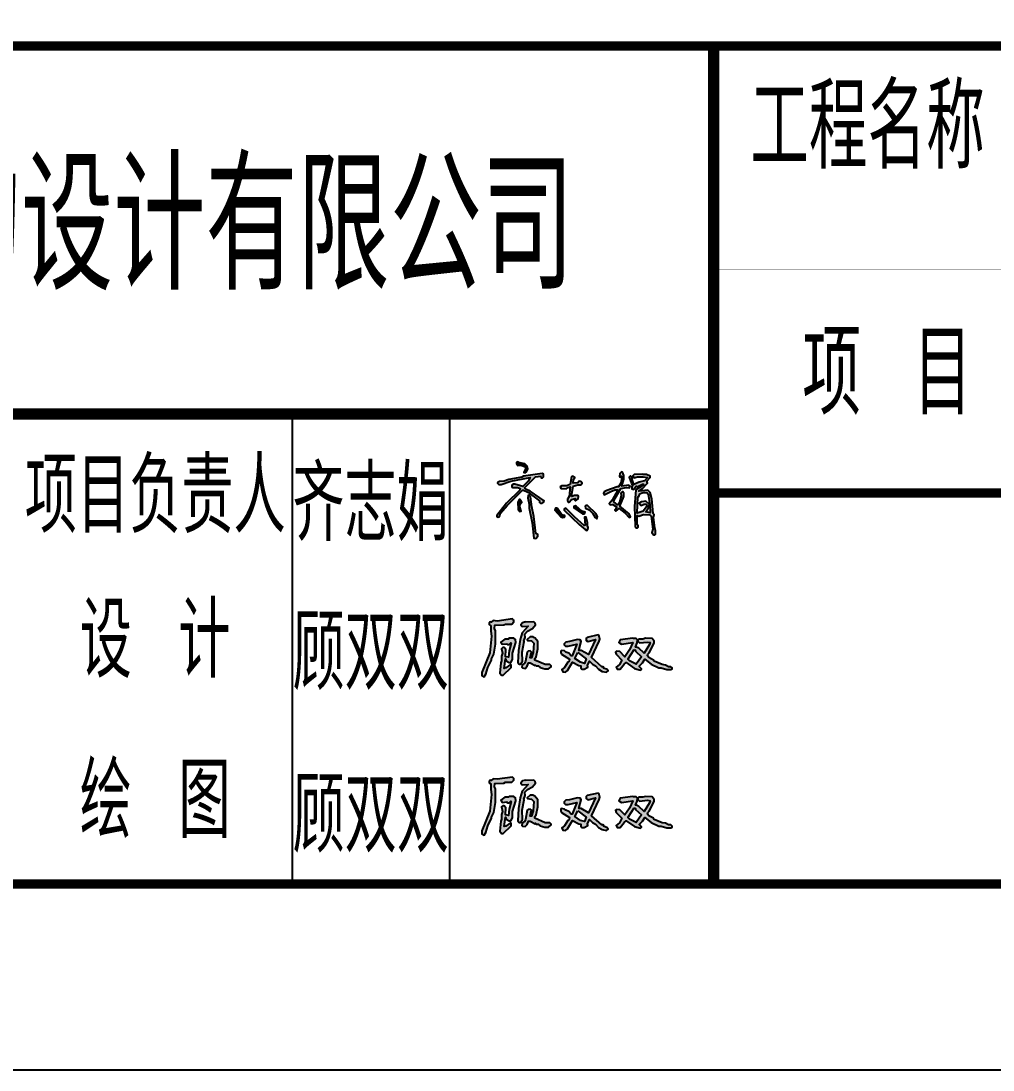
# Model space of a CAD drawing. Extents: x -803796 to -501762, y -1479216 to -846035.
# Drawn here: x -525670 to -517842, y -1123415 to -1114963 of the extents above; entities that cross this region are included whole.
import ezdxf
from ezdxf.enums import TextEntityAlignment as Align

# ---------------------------------------------------------------- set-up
doc = ezdxf.new("R2010")
doc.units = 0
doc.header["$LTSCALE"] = 1500
doc.layers.get('0').update_dxf_attribs({"linetype": 'CONTINUOUS'})
for name, color, linetype in [('BORDER', 7, 'CONTINUOUS'), ('HATCH', 254, 'CONTINUOUS'), ('TEXT', 7, 'CONTINUOUS')]:
    doc.layers.add(name, color=color, linetype=linetype)
doc.styles.add('HZ1', font='TXT', dxfattribs={"bigfont": 'hztxt'})
doc.styles.add('ME', font='')
doc.styles.get('ME').set_extended_font_data('SimSun')

# ---------------------------------------------------------------- blocks, each defined once
blk = doc.blocks.new('A$C5A080358')
at = {"layer": 'HATCH'}
for points in [[(-5099.7, 5115.8), (-5119.5, 5132.3), (-5169, 5145.5), (-5172.3, 5148.8), (-5185.5, 5145.5), (-5185.5, 5135.6), (-5175.6, 5119.1), (-5149.2, 5122.4), (-5116.2, 5109.2), (-5112.9, 5092.7), (-5126.1, 5063), (-5116.2, 5059.7), (-5106.3, 5069.6), (-5096.4, 5092.7)], [(-5119.5, 4937.6), (-5119.5, 4944.2), (-5033.7, 5030), (-4990.8, 5033.3), (-4987.5, 5020.1), (-4977.6, 5020.1), (-4967.7, 5030), (-4967.7, 5049.8), (-4974.3, 5053.1), (-4980.9, 5056.4), (-5129.4, 5033.3), (-5142.6, 5026.7), (-5248.2, 5006.9), (-5284.5, 4993.7), (-5324.1, 4990.4), (-5334, 4987.1), (-5340.6, 4977.2), (-5327.4, 4967.3), (-5310.9, 4967.3), (-5231.7, 4993.7), (-5076.6, 5023.4), (-5093.1, 4993.7), (-5136, 4950.8), (-5198.7, 4970.6), (-5211.9, 4970.6), (-5225.1, 4960.7), (-5225.1, 4950.8), (-5218.5, 4944.2), (-5175.6, 4944.2), (-5155.8, 4934.3), (-5159.1, 4921.1), (-5268, 4815.5), (-5343.9, 4716.5), (-5343.9, 4709.9), (-5334, 4703.3), (-5324.1, 4709.9), (-5314.2, 4736.3), (-5261.4, 4799), (-5139.3, 4921.1), (-5129.4, 4921.1), (-5096.4, 4904.6), (-5000.7, 4835.3), (-5000.7, 4822.1), (-4994.1, 4815.5), (-4980.9, 4815.5), (-4971, 4822.1), (-4964.4, 4835.3), (-5076.6, 4914.5), (-5106.3, 4927.7)], [(-4687.2, 4871.6), (-4693.8, 4878.2), (-4720.2, 4878.2), (-4740, 4871.6), (-4743.3, 4874.9), (-4730.1, 4954.1), (-4693.8, 4964), (-4667.4, 4964), (-4657.5, 4977.2), (-4667.4, 4990.4), (-4680.6, 4993.7), (-4693.8, 4980.5), (-4730.1, 4977.2), (-4726.8, 5006.9), (-4716.9, 5023.4), (-4726.8, 5030), (-4730.1, 5033.3), (-4743.3, 5030), (-4753.2, 4967.3), (-4782.9, 4957.4), (-4822.5, 4957.4), (-4835.7, 4947.5), (-4825.8, 4934.3), (-4786.2, 4931), (-4769.7, 4944.2), (-4753.2, 4947.5), (-4763.1, 4871.6), (-4776.3, 4848.5), (-4776.3, 4835.3), (-4769.7, 4825.4), (-4763.1, 4825.4), (-4743.3, 4845.2), (-4713.6, 4855.1), (-4716.9, 4841.9), (-4710.3, 4835.3), (-4690.5, 4851.8)], [(-4320.9, 4871.6), (-4320.9, 4898), (-4334.1, 4911.2), (-4347.3, 4898), (-4344, 4874.9), (-4357.2, 4825.4), (-4367.1, 4805.6), (-4373.7, 4802.3), (-4403.4, 4828.7), (-4403.4, 4838.6), (-4347.3, 4934.3), (-4301.1, 4944.2), (-4278, 4940.9), (-4271.4, 4954.1), (-4281.3, 4960.7), (-4337.4, 4954.1), (-4320.9, 5010.2), (-4320.9, 5039.9), (-4334.1, 5066.3), (-4340.7, 5069.6), (-4353.9, 5056.4), (-4357.2, 5033.3), (-4350.6, 5026.7), (-4347.3, 5033.3), (-4340.7, 5033.3), (-4340.7, 5003.6), (-4347.3, 4977.2), (-4363.8, 4947.5), (-4377, 4947.5), (-4459.5, 4917.8), (-4479.3, 4907.9), (-4485.9, 4894.7), (-4479.3, 4884.8), (-4426.5, 4911.2), (-4393.5, 4924.4), (-4370.4, 4924.4), (-4416.6, 4841.9), (-4439.7, 4812.2), (-4433.1, 4802.3), (-4410, 4805.6), (-4380.3, 4785.8), (-4380.3, 4775.9), (-4393.5, 4759.4), (-4386.9, 4752.8), (-4360.5, 4772.6), (-4311, 4736.3), (-4278, 4700), (-4268.1, 4706.6), (-4278, 4729.7), (-4353.9, 4792.4)], [(-5149.2, 4822.1), (-5142.6, 4822.1), (-5152.5, 4841.9), (-5155.8, 4845.2), (-5165.7, 4845.2), (-5175.6, 4825.4), (-5172.3, 4766), (-5159.1, 4749.5), (-5149.2, 4752.8), (-5159.1, 4785.8), (-5155.8, 4808.9)], [(-5073.3, 4868.3), (-5079.9, 4878.2), (-5083.2, 4881.5), (-5093.1, 4878.2), (-5096.4, 4858.4), (-5083.2, 4808.9), (-5083.2, 4775.9), (-5060.1, 4657.1), (-5046.9, 4535), (-5030.4, 4531.7), (-5013.9, 4551.5), (-5013.9, 4564.7), (-5030.4, 4571.3), (-5046.9, 4709.9), (-5063.4, 4785.8)], [(-4855.5, 4772.6), (-4858.8, 4775.9), (-4872, 4775.9), (-4878.6, 4759.4), (-4832.4, 4709.9), (-4815.9, 4700), (-4799.4, 4703.3), (-4796.1, 4713.2), (-4802.7, 4719.8), (-4809.3, 4716.5), (-4822.5, 4723.1)], [(-4786.2, 4772.6), (-4789.5, 4775.9), (-4802.7, 4769.3), (-4802.7, 4759.4), (-4680.6, 4643.9), (-4634.4, 4604.3), (-4621.2, 4597.7), (-4611.3, 4607.6), (-4608, 4620.8), (-4614.6, 4634), (-4614.6, 4660.4), (-4624.5, 4703.3), (-4637.7, 4703.3), (-4634.4, 4640.6), (-4641, 4637.3), (-4720.2, 4706.6)], [(-4707, 4792.4), (-4710.3, 4795.7), (-4723.5, 4789.1), (-4723.5, 4779.2), (-4654.2, 4729.7), (-4641, 4729.7), (-4634.4, 4742.9), (-4660.8, 4752.8)], [(-4611.3, 4795.7), (-4614.6, 4799), (-4627.8, 4799), (-4634.4, 4792.4), (-4631.1, 4775.9), (-4601.4, 4762.7), (-4571.7, 4733), (-4551.9, 4700), (-4538.7, 4690.1), (-4535.4, 4709.9), (-4548.6, 4733)], [(-5356.7, 3681), (-5356.7, 3789), (-5363.4, 3805.9), (-5360.1, 3832.9), (-5289.2, 3836.3), (-5275.7, 3843), (-5225.1, 3843), (-5208.2, 3859.9), (-5208.2, 3873.4), (-5214.9, 3880.1), (-5218.3, 3883.5), (-5343.2, 3866.6), (-5373.6, 3870), (-5390.4, 3856.5), (-5397.2, 3859.9), (-5407.3, 3849.8), (-5407.3, 3839.6), (-5393.8, 3829.5), (-5393.8, 3785.6), (-5387.1, 3745.1), (-5400.6, 3610.1), (-5464.7, 3451.5), (-5464.7, 3427.9), (-5447.8, 3417.8), (-5434.3, 3438), (-5417.4, 3492), (-5387.1, 3552.8), (-5387.1, 3562.9), (-5370.2, 3600)], [(-5123.8, 3701.3), (-5127.2, 3708), (-5117.1, 3735), (-5120.4, 3762), (-5096.8, 3785.6), (-5056.3, 3805.9), (-5032.7, 3836.3), (-5036.1, 3849.8), (-5046.2, 3859.9), (-5110.3, 3856.5), (-5113.7, 3859.9), (-5137.3, 3853.1), (-5150.8, 3836.3), (-5140.7, 3822.8), (-5093.4, 3826.1), (-5140.7, 3772.1), (-5157.6, 3718.1), (-5171.1, 3630.4), (-5174.4, 3532.5), (-5164.3, 3519), (-5154.2, 3519), (-5137.3, 3542.6), (-5140.7, 3616.9)], [(-5191.3, 3694.5), (-5194.7, 3718.1), (-5204.8, 3724.9), (-5208.2, 3728.3), (-5245.3, 3728.3), (-5252.1, 3721.5), (-5279.1, 3721.5), (-5312.8, 3697.9), (-5302.7, 3681), (-5265.6, 3684.4), (-5258.8, 3677.6), (-5245.3, 3677.6), (-5231.8, 3691.1), (-5228.4, 3687.8), (-5245.3, 3627), (-5252.1, 3576.4), (-5275.7, 3579.8), (-5272.3, 3637.1), (-5285.8, 3654), (-5295.9, 3654), (-5306.1, 3643.9), (-5299.3, 3606.8), (-5306.1, 3583.1), (-5306.1, 3546), (-5312.8, 3529.1), (-5319.6, 3448.1), (-5306.1, 3431.3), (-5292.6, 3431.3), (-5228.4, 3492), (-5228.4, 3508.9), (-5235.2, 3515.6), (-5272.3, 3488.6), (-5285.8, 3485.3), (-5275.7, 3562.9), (-5268.9, 3546), (-5245.3, 3532.5), (-5231.8, 3532.5), (-5218.3, 3556.1), (-5218.3, 3606.8)], [(-5015.8, 3701.3), (-5039.4, 3731.6), (-5049.6, 3735), (-5052.9, 3738.4), (-5076.6, 3738.4), (-5100.2, 3718.1), (-5096.8, 3711.4), (-5066.4, 3708), (-5046.2, 3687.8), (-5052.9, 3613.5), (-5066.4, 3569.6), (-5076.6, 3569.6), (-5066.4, 3616.9), (-5076.6, 3627), (-5093.4, 3623.6), (-5100.2, 3616.9), (-5113.7, 3542.6), (-5120.4, 3529.1), (-5140.7, 3512.3), (-5144.1, 3495.4), (-5137.3, 3488.6), (-5117.1, 3485.3), (-5100.2, 3502.1), (-5090.1, 3529.1), (-5076.6, 3529.1), (-5036.1, 3508.9), (-5032.7, 3512.3), (-5029.3, 3505.5), (-5012.4, 3505.5), (-4995.6, 3492), (-4958.4, 3481.9), (-4928.1, 3481.9), (-4907.8, 3498.8), (-4907.8, 3505.5), (-4917.9, 3515.6), (-4955.1, 3515.6), (-5039.4, 3552.8), (-5039.4, 3566.3), (-5029.3, 3579.8), (-5015.8, 3643.9)], [(-5356.7, 2406), (-5356.7, 2514), (-5363.4, 2530.9), (-5360.1, 2557.9), (-5289.2, 2561.2), (-5275.7, 2568), (-5225.1, 2568), (-5208.2, 2584.9), (-5208.2, 2598.4), (-5214.9, 2605.1), (-5218.3, 2608.5), (-5343.2, 2591.6), (-5373.6, 2595), (-5390.4, 2581.5), (-5397.2, 2584.9), (-5407.3, 2574.7), (-5407.3, 2564.6), (-5393.8, 2554.5), (-5393.8, 2510.6), (-5387.1, 2470.1), (-5400.6, 2335.1), (-5464.7, 2176.5), (-5464.7, 2152.9), (-5447.8, 2142.7), (-5434.3, 2163), (-5417.4, 2217), (-5387.1, 2277.7), (-5387.1, 2287.9), (-5370.2, 2325)], [(-5123.8, 2426.2), (-5127.2, 2433), (-5117.1, 2460), (-5120.4, 2487), (-5096.8, 2510.6), (-5056.3, 2530.9), (-5032.7, 2561.2), (-5036.1, 2574.7), (-5046.2, 2584.9), (-5110.3, 2581.5), (-5113.7, 2584.9), (-5137.3, 2578.1), (-5150.8, 2561.2), (-5140.7, 2547.7), (-5093.4, 2551.1), (-5140.7, 2497.1), (-5157.6, 2443.1), (-5171.1, 2355.4), (-5174.4, 2257.5), (-5164.3, 2244), (-5154.2, 2244), (-5137.3, 2267.6), (-5140.7, 2341.9)], [(-5191.3, 2419.5), (-5194.7, 2443.1), (-5204.8, 2449.9), (-5208.2, 2453.2), (-5245.3, 2453.2), (-5252.1, 2446.5), (-5279.1, 2446.5), (-5312.8, 2422.9), (-5302.7, 2406), (-5265.6, 2409.4), (-5258.8, 2402.6), (-5245.3, 2402.6), (-5231.8, 2416.1), (-5228.4, 2412.7), (-5245.3, 2352), (-5252.1, 2301.4), (-5275.7, 2304.7), (-5272.3, 2362.1), (-5285.8, 2379), (-5295.9, 2379), (-5306.1, 2368.9), (-5299.3, 2331.7), (-5306.1, 2308.1), (-5306.1, 2271), (-5312.8, 2254.1), (-5319.6, 2173.1), (-5306.1, 2156.2), (-5292.6, 2156.2), (-5228.4, 2217), (-5228.4, 2233.9), (-5235.2, 2240.6), (-5272.3, 2213.6), (-5285.8, 2210.2), (-5275.7, 2287.9), (-5268.9, 2271), (-5245.3, 2257.5), (-5231.8, 2257.5), (-5218.3, 2281.1), (-5218.3, 2331.7)], [(-5039.4, 2291.2), (-5029.3, 2304.7), (-5015.8, 2368.9), (-5015.8, 2426.2), (-5039.4, 2456.6), (-5049.6, 2460), (-5052.9, 2463.4), (-5076.6, 2463.4), (-5100.2, 2443.1), (-5096.8, 2436.4), (-5066.4, 2433), (-5046.2, 2412.7), (-5052.9, 2338.5), (-5066.4, 2294.6), (-5076.6, 2294.6), (-5066.4, 2341.9), (-5076.6, 2352), (-5093.4, 2348.6), (-5100.2, 2341.9), (-5113.7, 2267.6), (-5120.4, 2254.1), (-5140.7, 2237.2), (-5144.1, 2220.4), (-5137.3, 2213.6), (-5117.1, 2210.2), (-5100.2, 2227.1), (-5090.1, 2254.1), (-5076.6, 2254.1), (-5036.1, 2233.9), (-5032.7, 2237.2), (-5029.3, 2230.5), (-5012.4, 2230.5), (-4995.6, 2217), (-4958.4, 2206.9), (-4928.1, 2206.9), (-4907.8, 2223.7), (-4907.8, 2230.5), (-4917.9, 2240.6), (-4955.1, 2240.6), (-5039.4, 2277.7)]]:
    blk.add_hatch(color=256, dxfattribs=at).paths.add_polyline_path(points)
h = blk.add_hatch(color=256, dxfattribs=at)
h.paths.add_polyline_path([(-4096.5, 4851.8), (-4109.7, 4901.3), (-4129.5, 4921.1), (-4202.1, 4914.5), (-4172.4, 4934.3), (-4132.8, 4977.2), (-4136.1, 4993.7), (-4109.7, 5023.4), (-4109.7, 5033.3), (-4139.4, 5046.5), (-4169.1, 5046.5), (-4172.4, 5049.8), (-4238.4, 5046.5), (-4248.3, 5036.6), (-4241.7, 5020.1), (-4212, 5030), (-4165.8, 5030), (-4132.8, 5023.4), (-4155.9, 4997), (-4198.8, 4987.1), (-4241.7, 4967.3), (-4254.9, 5006.9), (-4254.9, 5026.7), (-4268.1, 5036.6), (-4278, 5026.7), (-4261.5, 4973.9), (-4251.6, 4960.7), (-4258.2, 4947.5), (-4258.2, 4931), (-4245, 4927.7), (-4221.9, 4954.1), (-4215.3, 4947.5), (-4172.4, 4970.6), (-4162.5, 4970.6), (-4165.8, 4960.7), (-4225.2, 4924.4), (-4235.1, 4789.1), (-4231.8, 4627.4), (-4221.9, 4617.5), (-4212, 4617.5), (-4205.4, 4624.1), (-4205.4, 4634), (-4215.3, 4643.9), (-4215.3, 4716.5), (-4202.1, 4713.2), (-4162.5, 4726.4), (-4113, 4723.1), (-4103.1, 4713.2), (-4089.9, 4607.6), (-4096.5, 4581.2), (-4083.3, 4561.4), (-4073.4, 4561.4), (-4066.8, 4568), (-4066.8, 4597.7), (-4073.4, 4617.5), (-4083.3, 4700), (-4076.7, 4726.4), (-4086.6, 4733)])
h.paths.add_polyline_path([(-4208.7, 4868.3), (-4202.1, 4871.6), (-4192.2, 4891.4), (-4169.1, 4901.3), (-4136.1, 4901.3), (-4126.2, 4888.1), (-4113, 4802.3), (-4109.7, 4739.6), (-4146, 4746.2), (-4122.9, 4779.2), (-4116.3, 4802.3), (-4119.6, 4812.2), (-4146, 4832), (-4179, 4828.7), (-4198.8, 4815.5), (-4182.3, 4799), (-4159.2, 4808.9), (-4142.7, 4808.9), (-4136.1, 4802.3), (-4139.4, 4785.8), (-4165.8, 4752.8), (-4215.3, 4736.3)], flags=16)
h = blk.add_hatch(color=256, dxfattribs=at)
h.paths.add_polyline_path([(-4519.7, 3704.6), (-4516.3, 3721.5), (-4519.7, 3745.1), (-4526.4, 3751.9), (-4529.8, 3755.3), (-4617.6, 3735), (-4624.3, 3728.3), (-4624.3, 3711.4), (-4610.8, 3701.3), (-4550.1, 3718.1), (-4607.4, 3596.6), (-4664.8, 3630.4), (-4685.1, 3630.4), (-4664.8, 3701.3), (-4674.9, 3714.8), (-4695.2, 3718.1), (-4759.3, 3701.3), (-4789.7, 3697.9), (-4803.2, 3684.4), (-4803.2, 3674.3), (-4793.1, 3664.1), (-4769.4, 3664.1), (-4701.9, 3681), (-4739.1, 3586.5), (-4745.8, 3586.5), (-4766.1, 3606.8), (-4789.7, 3616.9), (-4799.8, 3627), (-4823.4, 3630.4), (-4830.2, 3623.6), (-4830.2, 3610.1), (-4823.4, 3600), (-4759.3, 3559.5), (-4762.7, 3542.6), (-4772.8, 3535.9), (-4799.8, 3492), (-4820.1, 3475.1), (-4813.3, 3458.3), (-4793.1, 3454.9), (-4776.2, 3468.4), (-4735.7, 3535.9), (-4685.1, 3508.9), (-4668.2, 3505.5), (-4668.2, 3488.6), (-4661.4, 3478.5), (-4641.2, 3478.5), (-4610.8, 3495.4), (-4614.2, 3508.9), (-4597.3, 3542.6), (-4573.7, 3519), (-4550.1, 3505.5), (-4526.4, 3478.5), (-4496.1, 3461.6), (-4462.3, 3454.9), (-4448.8, 3465), (-4458.9, 3478.5), (-4479.2, 3485.3), (-4489.3, 3498.8), (-4499.4, 3498.8), (-4583.8, 3573)])
h.paths.add_polyline_path([(-4624.3, 3562.9), (-4637.8, 3525.8), (-4671.6, 3535.9), (-4715.4, 3566.3), (-4691.8, 3613.5)], flags=16)
h = blk.add_hatch(color=256, dxfattribs=at)
h.paths.add_polyline_path([(-4128.2, 3600), (-4118.1, 3610.1), (-4077.6, 3687.8), (-4077.6, 3704.6), (-4094.4, 3724.9), (-4148.4, 3728.3), (-4168.7, 3721.5), (-4202.4, 3721.5), (-4209.2, 3714.8), (-4209.2, 3704.6), (-4195.7, 3691.1), (-4131.6, 3697.9), (-4111.3, 3694.5), (-4114.7, 3677.6), (-4158.6, 3606.8), (-4202.4, 3647.3), (-4219.3, 3657.4), (-4229.4, 3657.4), (-4215.9, 3691.1), (-4212.6, 3714.8), (-4222.7, 3724.9), (-4246.3, 3724.9), (-4249.7, 3728.3), (-4350.9, 3714.8), (-4361.1, 3694.5), (-4340.8, 3681), (-4249.7, 3694.5), (-4276.7, 3633.8), (-4313.8, 3579.8), (-4354.3, 3620.3), (-4381.3, 3623.6), (-4388.1, 3616.9), (-4384.7, 3600), (-4337.4, 3552.8), (-4357.7, 3515.6), (-4384.7, 3495.4), (-4374.6, 3478.5), (-4350.9, 3478.5), (-4320.6, 3519), (-4303.7, 3532.5), (-4236.2, 3485.3), (-4188.9, 3471.8), (-4178.8, 3481.9), (-4195.7, 3498.8), (-4195.7, 3505.5), (-4172.1, 3529.1), (-4151.8, 3559.5), (-4101.2, 3519), (-4040.4, 3488.6), (-4020.2, 3488.6), (-3976.3, 3475.1), (-3942.6, 3475.1), (-3932.4, 3481.9), (-3932.4, 3488.6), (-3942.6, 3498.8), (-3962.8, 3498.8), (-3986.4, 3512.3), (-4013.4, 3515.6), (-4077.6, 3542.6), (-4084.3, 3552.8), (-4121.4, 3573), (-4131.6, 3586.5)])
h.paths.add_polyline_path([(-4239.6, 3637.1), (-4229.4, 3630.4), (-4229.4, 3623.6), (-4178.8, 3579.8), (-4222.7, 3519), (-4276.7, 3546), (-4286.8, 3556.1), (-4286.8, 3562.9)], flags=16)
h = blk.add_hatch(color=256, dxfattribs=at)
h.paths.add_polyline_path([(-4519.7, 2429.6), (-4516.3, 2446.5), (-4519.7, 2470.1), (-4526.4, 2476.9), (-4529.8, 2480.2), (-4617.6, 2460), (-4624.3, 2453.2), (-4624.3, 2436.4), (-4610.8, 2426.2), (-4550.1, 2443.1), (-4607.4, 2321.6), (-4664.8, 2355.4), (-4685.1, 2355.4), (-4664.8, 2426.2), (-4674.9, 2439.7), (-4695.2, 2443.1), (-4759.3, 2426.2), (-4789.7, 2422.9), (-4803.2, 2409.4), (-4803.2, 2399.2), (-4793.1, 2389.1), (-4769.4, 2389.1), (-4701.9, 2406), (-4739.1, 2311.5), (-4745.8, 2311.5), (-4766.1, 2331.7), (-4789.7, 2341.9), (-4799.8, 2352), (-4823.4, 2355.4), (-4830.2, 2348.6), (-4830.2, 2335.1), (-4823.4, 2325), (-4759.3, 2284.5), (-4762.7, 2267.6), (-4772.8, 2260.9), (-4799.8, 2217), (-4820.1, 2200.1), (-4813.3, 2183.2), (-4793.1, 2179.9), (-4776.2, 2193.4), (-4735.7, 2260.9), (-4685.1, 2233.9), (-4668.2, 2230.5), (-4668.2, 2213.6), (-4661.4, 2203.5), (-4641.2, 2203.5), (-4610.8, 2220.4), (-4614.2, 2233.9), (-4597.3, 2267.6), (-4573.7, 2244), (-4550.1, 2230.5), (-4526.4, 2203.5), (-4496.1, 2186.6), (-4462.3, 2179.9), (-4448.8, 2190), (-4458.9, 2203.5), (-4479.2, 2210.2), (-4489.3, 2223.7), (-4499.4, 2223.7), (-4583.8, 2298)])
h.paths.add_polyline_path([(-4624.3, 2287.9), (-4637.8, 2250.7), (-4671.6, 2260.9), (-4715.4, 2291.2), (-4691.8, 2338.5)], flags=16)
h = blk.add_hatch(color=256, dxfattribs=at)
h.paths.add_polyline_path([(-4131.6, 2311.5), (-4128.2, 2325), (-4118.1, 2335.1), (-4077.6, 2412.7), (-4077.6, 2429.6), (-4094.4, 2449.9), (-4148.4, 2453.2), (-4168.7, 2446.5), (-4202.4, 2446.5), (-4209.2, 2439.7), (-4209.2, 2429.6), (-4195.7, 2416.1), (-4131.6, 2422.9), (-4111.3, 2419.5), (-4114.7, 2402.6), (-4158.6, 2331.7), (-4202.4, 2372.2), (-4219.3, 2382.4), (-4229.4, 2382.4), (-4215.9, 2416.1), (-4212.6, 2439.7), (-4222.7, 2449.9), (-4246.3, 2449.9), (-4249.7, 2453.2), (-4350.9, 2439.7), (-4361.1, 2419.5), (-4340.8, 2406), (-4249.7, 2419.5), (-4276.7, 2358.7), (-4313.8, 2304.7), (-4354.3, 2345.2), (-4381.3, 2348.6), (-4388.1, 2341.9), (-4384.7, 2325), (-4337.4, 2277.7), (-4357.7, 2240.6), (-4384.7, 2220.4), (-4374.6, 2203.5), (-4350.9, 2203.5), (-4320.6, 2244), (-4303.7, 2257.5), (-4236.2, 2210.2), (-4188.9, 2196.7), (-4178.8, 2206.9), (-4195.7, 2223.7), (-4195.7, 2230.5), (-4172.1, 2254.1), (-4151.8, 2284.5), (-4101.2, 2244), (-4040.4, 2213.6), (-4020.2, 2213.6), (-3976.3, 2200.1), (-3942.6, 2200.1), (-3932.4, 2206.9), (-3932.4, 2213.6), (-3942.6, 2223.7), (-3962.8, 2223.7), (-3986.4, 2237.2), (-4013.4, 2240.6), (-4077.6, 2267.6), (-4084.3, 2277.7), (-4121.4, 2298)])
h.paths.add_polyline_path([(-4178.8, 2304.7), (-4222.7, 2244), (-4276.7, 2271), (-4286.8, 2281.1), (-4286.8, 2287.9), (-4239.6, 2362.1), (-4229.4, 2355.4), (-4229.4, 2348.6)], flags=16)
at = {"color": 3}
for p, q in [((-6990, 1749.4, -3.1), (-6990, 5534.6, -3.1)), ((-5722.1, 1749.4, -3.1), (-5722.1, 5534.6, -3.1))]:
    blk.add_line(p, q, dxfattribs=at)
at = {"color": 3, "elevation": -3.1}
for points, const_width in [([(-3599.1, 1749.4), (-3599.1, 8499.4)], 90), ([(-14841.2, 1749.4), (13231.2, 1749.4), (13231.2, 8499.4), (-14841.2, 8499.4), (-14841.2, 1749.4)], 75), ([(6481.6, 6699.4), (-3599.1, 6699.4)], 0.15), ([(-3599.1, 5534.6), (-14841.2, 5534.6)], 90), ([(6481.6, 4899.4), (-3599.1, 4899.4)], 75), ([(-3599.1, 4259.6), (-14841.2, 4259.6)], 0.15), ([(-3599.1, 3059.6), (-14841.2, 3059.6)], 0.15)]:
    blk.add_lwpolyline(points, dxfattribs=dict(at, const_width=const_width))
at = {"linetype": 'Continuous'}
for points, elevation in [([(-5169, 5145.5), (-5172.3, 5148.8), (-5185.5, 5145.5), (-5185.5, 5135.6), (-5175.6, 5119.1), (-5149.2, 5122.4), (-5116.2, 5109.2), (-5112.9, 5092.7), (-5126.1, 5063), (-5116.2, 5059.7), (-5106.3, 5069.6), (-5096.4, 5092.7), (-5099.7, 5115.8), (-5119.5, 5132.3), (-5169, 5145.5)], 29089388), ([(-4974.3, 5053.1), (-4980.9, 5056.4), (-5129.4, 5033.3), (-5142.6, 5026.7), (-5248.2, 5006.9), (-5284.5, 4993.7), (-5324.1, 4990.4), (-5334, 4987.1), (-5340.6, 4977.2), (-5327.4, 4967.3), (-5310.9, 4967.3), (-5231.7, 4993.7), (-5076.6, 5023.4), (-5093.1, 4993.7), (-5136, 4950.8), (-5198.7, 4970.6), (-5211.9, 4970.6), (-5225.1, 4960.7), (-5225.1, 4950.8), (-5218.5, 4944.2), (-5175.6, 4944.2), (-5155.8, 4934.3), (-5159.1, 4921.1), (-5268, 4815.5), (-5343.9, 4716.5), (-5343.9, 4709.9), (-5334, 4703.3), (-5324.1, 4709.9), (-5314.2, 4736.3), (-5261.4, 4799), (-5139.3, 4921.1), (-5129.4, 4921.1), (-5096.4, 4904.6), (-5000.7, 4835.3), (-5000.7, 4822.1), (-4994.1, 4815.5), (-4980.9, 4815.5), (-4971, 4822.1), (-4964.4, 4835.3), (-5076.6, 4914.5), (-5106.3, 4927.7), (-5119.5, 4937.6), (-5119.5, 4944.2), (-5033.7, 5030), (-4990.8, 5033.3), (-4987.5, 5020.1), (-4977.6, 5020.1), (-4967.7, 5030), (-4967.7, 5049.8), (-4974.3, 5053.1)], 29089388), ([(-4726.8, 5030), (-4730.1, 5033.3), (-4743.3, 5030), (-4753.2, 4967.3), (-4782.9, 4957.4), (-4822.5, 4957.4), (-4835.7, 4947.5), (-4825.8, 4934.3), (-4786.2, 4931), (-4769.7, 4944.2), (-4753.2, 4947.5), (-4763.1, 4871.6), (-4776.3, 4848.5), (-4776.3, 4835.3), (-4769.7, 4825.4), (-4763.1, 4825.4), (-4743.3, 4845.2), (-4713.6, 4855.1), (-4716.9, 4841.9), (-4710.3, 4835.3), (-4690.5, 4851.8), (-4687.2, 4871.6), (-4693.8, 4878.2), (-4720.2, 4878.2), (-4740, 4871.6), (-4743.3, 4874.9), (-4730.1, 4954.1), (-4693.8, 4964), (-4667.4, 4964), (-4657.5, 4977.2), (-4667.4, 4990.4), (-4680.6, 4993.7), (-4693.8, 4980.5), (-4730.1, 4977.2), (-4726.8, 5006.9), (-4716.9, 5023.4), (-4726.8, 5030)], 29089388), ([(-4334.1, 5066.3), (-4340.7, 5069.6), (-4353.9, 5056.4), (-4357.2, 5033.3), (-4350.6, 5026.7), (-4347.3, 5033.3), (-4340.7, 5033.3), (-4340.7, 5003.6), (-4347.3, 4977.2), (-4363.8, 4947.5), (-4377, 4947.5), (-4459.5, 4917.8), (-4479.3, 4907.9), (-4485.9, 4894.7), (-4479.3, 4884.8), (-4426.5, 4911.2), (-4393.5, 4924.4), (-4370.4, 4924.4), (-4416.6, 4841.9), (-4439.7, 4812.2), (-4433.1, 4802.3), (-4410, 4805.6), (-4380.3, 4785.8), (-4380.3, 4775.9), (-4393.5, 4759.4), (-4386.9, 4752.8), (-4360.5, 4772.6), (-4311, 4736.3), (-4278, 4700), (-4268.1, 4706.6), (-4278, 4729.7), (-4353.9, 4792.4), (-4320.9, 4871.6), (-4320.9, 4898), (-4334.1, 4911.2), (-4347.3, 4898), (-4344, 4874.9), (-4357.2, 4825.4), (-4367.1, 4805.6), (-4373.7, 4802.3), (-4403.4, 4828.7), (-4403.4, 4838.6), (-4347.3, 4934.3), (-4301.1, 4944.2), (-4278, 4940.9), (-4271.4, 4954.1), (-4281.3, 4960.7), (-4337.4, 4954.1), (-4320.9, 5010.2), (-4320.9, 5039.9), (-4334.1, 5066.3)], 29089388), ([(-4169.1, 5046.5), (-4172.4, 5049.8), (-4238.4, 5046.5), (-4248.3, 5036.6), (-4241.7, 5020.1), (-4212, 5030), (-4165.8, 5030), (-4132.8, 5023.4), (-4155.9, 4997), (-4198.8, 4987.1), (-4241.7, 4967.3), (-4254.9, 5006.9), (-4254.9, 5026.7), (-4268.1, 5036.6), (-4278, 5026.7), (-4261.5, 4973.9), (-4251.6, 4960.7), (-4258.2, 4947.5), (-4258.2, 4931), (-4245, 4927.7), (-4221.9, 4954.1), (-4215.3, 4947.5), (-4172.4, 4970.6), (-4162.5, 4970.6), (-4165.8, 4960.7), (-4225.2, 4924.4), (-4235.1, 4789.1), (-4231.8, 4627.4), (-4221.9, 4617.5), (-4212, 4617.5), (-4205.4, 4624.1), (-4205.4, 4634), (-4215.3, 4643.9), (-4215.3, 4716.5), (-4202.1, 4713.2), (-4162.5, 4726.4), (-4113, 4723.1), (-4103.1, 4713.2), (-4089.9, 4607.6), (-4096.5, 4581.2), (-4083.3, 4561.4), (-4073.4, 4561.4), (-4066.8, 4568), (-4066.8, 4597.7), (-4073.4, 4617.5), (-4083.3, 4700), (-4076.7, 4726.4), (-4086.6, 4733), (-4096.5, 4851.8), (-4109.7, 4901.3), (-4129.5, 4921.1), (-4202.1, 4914.5), (-4172.4, 4934.3), (-4132.8, 4977.2), (-4136.1, 4993.7), (-4109.7, 5023.4), (-4109.7, 5033.3), (-4139.4, 5046.5), (-4169.1, 5046.5)], 29089388), ([(-5152.5, 4841.9), (-5155.8, 4845.2), (-5165.7, 4845.2), (-5175.6, 4825.4), (-5172.3, 4766), (-5159.1, 4749.5), (-5149.2, 4752.8), (-5159.1, 4785.8), (-5155.8, 4808.9), (-5149.2, 4822.1), (-5142.6, 4822.1), (-5152.5, 4841.9)], 29089388), ([(-5079.9, 4878.2), (-5083.2, 4881.5), (-5093.1, 4878.2), (-5096.4, 4858.4), (-5083.2, 4808.9), (-5083.2, 4775.9), (-5060.1, 4657.1), (-5046.9, 4535), (-5030.4, 4531.7), (-5013.9, 4551.5), (-5013.9, 4564.7), (-5030.4, 4571.3), (-5046.9, 4709.9), (-5063.4, 4785.8), (-5073.3, 4868.3), (-5079.9, 4878.2)], 29089388), ([(-4169.1, 4901.3), (-4136.1, 4901.3), (-4126.2, 4888.1), (-4113, 4802.3), (-4109.7, 4739.6), (-4146, 4746.2), (-4122.9, 4779.2), (-4116.3, 4802.3), (-4119.6, 4812.2), (-4146, 4832), (-4179, 4828.7), (-4198.8, 4815.5), (-4182.3, 4799), (-4159.2, 4808.9), (-4142.7, 4808.9), (-4136.1, 4802.3), (-4139.4, 4785.8), (-4165.8, 4752.8), (-4215.3, 4736.3), (-4208.7, 4868.3), (-4202.1, 4871.6), (-4192.2, 4891.4), (-4169.1, 4901.3)], 29089388), ([(-4855.5, 4772.6), (-4858.8, 4775.9), (-4872, 4775.9), (-4878.6, 4759.4), (-4832.4, 4709.9), (-4815.9, 4700), (-4799.4, 4703.3), (-4796.1, 4713.2), (-4802.7, 4719.8), (-4809.3, 4716.5), (-4822.5, 4723.1), (-4855.5, 4772.6)], 29089388), ([(-4786.2, 4772.6), (-4789.5, 4775.9), (-4802.7, 4769.3), (-4802.7, 4759.4), (-4680.6, 4643.9), (-4634.4, 4604.3), (-4621.2, 4597.7), (-4611.3, 4607.6), (-4608, 4620.8), (-4614.6, 4634), (-4614.6, 4660.4), (-4624.5, 4703.3), (-4637.7, 4703.3), (-4634.4, 4640.6), (-4641, 4637.3), (-4720.2, 4706.6), (-4786.2, 4772.6)], 29089388), ([(-4707, 4792.4), (-4710.3, 4795.7), (-4723.5, 4789.1), (-4723.5, 4779.2), (-4654.2, 4729.7), (-4641, 4729.7), (-4634.4, 4742.9), (-4660.8, 4752.8), (-4707, 4792.4)], 29089388), ([(-4611.3, 4795.7), (-4614.6, 4799), (-4627.8, 4799), (-4634.4, 4792.4), (-4631.1, 4775.9), (-4601.4, 4762.7), (-4571.7, 4733), (-4551.9, 4700), (-4538.7, 4690.1), (-4535.4, 4709.9), (-4548.6, 4733), (-4611.3, 4795.7)], 29089388), ([(-5214.9, 3880.1), (-5218.3, 3883.5), (-5343.2, 3866.6), (-5373.6, 3870), (-5390.4, 3856.5), (-5397.2, 3859.9), (-5407.3, 3849.8), (-5407.3, 3839.6), (-5393.8, 3829.5), (-5393.8, 3785.6), (-5387.1, 3745.1), (-5400.6, 3610.1), (-5464.7, 3451.5), (-5464.7, 3427.9), (-5447.8, 3417.8), (-5434.3, 3438), (-5417.4, 3492), (-5387.1, 3552.8), (-5387.1, 3562.9), (-5370.2, 3600), (-5356.7, 3681), (-5356.7, 3789), (-5363.4, 3805.9), (-5360.1, 3832.9), (-5289.2, 3836.3), (-5275.7, 3843), (-5225.1, 3843), (-5208.2, 3859.9), (-5208.2, 3873.4), (-5214.9, 3880.1)], 44600895.3), ([(-5110.3, 3856.5), (-5113.7, 3859.9), (-5137.3, 3853.1), (-5150.8, 3836.3), (-5140.7, 3822.8), (-5093.4, 3826.1), (-5140.7, 3772.1), (-5157.6, 3718.1), (-5171.1, 3630.4), (-5174.4, 3532.5), (-5164.3, 3519), (-5154.2, 3519), (-5137.3, 3542.6), (-5140.7, 3616.9), (-5123.8, 3701.3), (-5127.2, 3708), (-5117.1, 3735), (-5120.4, 3762), (-5096.8, 3785.6), (-5056.3, 3805.9), (-5032.7, 3836.3), (-5036.1, 3849.8), (-5046.2, 3859.9), (-5110.3, 3856.5)], 44600895.3), ([(-5204.8, 3724.9), (-5208.2, 3728.3), (-5245.3, 3728.3), (-5252.1, 3721.5), (-5279.1, 3721.5), (-5312.8, 3697.9), (-5302.7, 3681), (-5265.6, 3684.4), (-5258.8, 3677.6), (-5245.3, 3677.6), (-5231.8, 3691.1), (-5228.4, 3687.8), (-5245.3, 3627), (-5252.1, 3576.4), (-5275.7, 3579.8), (-5272.3, 3637.1), (-5285.8, 3654), (-5295.9, 3654), (-5306.1, 3643.9), (-5299.3, 3606.8), (-5306.1, 3583.1), (-5306.1, 3546), (-5312.8, 3529.1), (-5319.6, 3448.1), (-5306.1, 3431.3), (-5292.6, 3431.3), (-5228.4, 3492), (-5228.4, 3508.9), (-5235.2, 3515.6), (-5272.3, 3488.6), (-5285.8, 3485.3), (-5275.7, 3562.9), (-5268.9, 3546), (-5245.3, 3532.5), (-5231.8, 3532.5), (-5218.3, 3556.1), (-5218.3, 3606.8), (-5191.3, 3694.5), (-5194.7, 3718.1), (-5204.8, 3724.9)], 44600895.3), ([(-5049.6, 3735), (-5052.9, 3738.4), (-5076.6, 3738.4), (-5100.2, 3718.1), (-5096.8, 3711.4), (-5066.4, 3708), (-5046.2, 3687.8), (-5052.9, 3613.5), (-5066.4, 3569.6), (-5076.6, 3569.6), (-5066.4, 3616.9), (-5076.6, 3627), (-5093.4, 3623.6), (-5100.2, 3616.9), (-5113.7, 3542.6), (-5120.4, 3529.1), (-5140.7, 3512.3), (-5144.1, 3495.4), (-5137.3, 3488.6), (-5117.1, 3485.3), (-5100.2, 3502.1), (-5090.1, 3529.1), (-5076.6, 3529.1), (-5036.1, 3508.9), (-5032.7, 3512.3), (-5029.3, 3505.5), (-5012.4, 3505.5), (-4995.6, 3492), (-4958.4, 3481.9), (-4928.1, 3481.9), (-4907.8, 3498.8), (-4907.8, 3505.5), (-4917.9, 3515.6), (-4955.1, 3515.6), (-5039.4, 3552.8), (-5039.4, 3566.3), (-5029.3, 3579.8), (-5015.8, 3643.9), (-5015.8, 3701.3), (-5039.4, 3731.6), (-5049.6, 3735)], 44600895.3), ([(-4526.4, 3751.9), (-4529.8, 3755.3), (-4617.6, 3735), (-4624.3, 3728.3), (-4624.3, 3711.4), (-4610.8, 3701.3), (-4550.1, 3718.1), (-4607.4, 3596.6), (-4664.8, 3630.4), (-4685.1, 3630.4), (-4664.8, 3701.3), (-4674.9, 3714.8), (-4695.2, 3718.1), (-4759.3, 3701.3), (-4789.7, 3697.9), (-4803.2, 3684.4), (-4803.2, 3674.3), (-4793.1, 3664.1), (-4769.4, 3664.1), (-4701.9, 3681), (-4739.1, 3586.5), (-4745.8, 3586.5), (-4766.1, 3606.8), (-4789.7, 3616.9), (-4799.8, 3627), (-4823.4, 3630.4), (-4830.2, 3623.6), (-4830.2, 3610.1), (-4823.4, 3600), (-4759.3, 3559.5), (-4762.7, 3542.6), (-4772.8, 3535.9), (-4799.8, 3492), (-4820.1, 3475.1), (-4813.3, 3458.3), (-4793.1, 3454.9), (-4776.2, 3468.4), (-4735.7, 3535.9), (-4685.1, 3508.9), (-4668.2, 3505.5), (-4668.2, 3488.6), (-4661.4, 3478.5), (-4641.2, 3478.5), (-4610.8, 3495.4), (-4614.2, 3508.9), (-4597.3, 3542.6), (-4573.7, 3519), (-4550.1, 3505.5), (-4526.4, 3478.5), (-4496.1, 3461.6), (-4462.3, 3454.9), (-4448.8, 3465), (-4458.9, 3478.5), (-4479.2, 3485.3), (-4489.3, 3498.8), (-4499.4, 3498.8), (-4583.8, 3573), (-4519.7, 3704.6), (-4516.3, 3721.5), (-4519.7, 3745.1), (-4526.4, 3751.9)], 44600895.3), ([(-4246.3, 3724.9), (-4249.7, 3728.3), (-4350.9, 3714.8), (-4361.1, 3694.5), (-4340.8, 3681), (-4249.7, 3694.5), (-4276.7, 3633.8), (-4313.8, 3579.8), (-4354.3, 3620.3), (-4381.3, 3623.6), (-4388.1, 3616.9), (-4384.7, 3600), (-4337.4, 3552.8), (-4357.7, 3515.6), (-4384.7, 3495.4), (-4374.6, 3478.5), (-4350.9, 3478.5), (-4320.6, 3519), (-4303.7, 3532.5), (-4236.2, 3485.3), (-4188.9, 3471.8), (-4178.8, 3481.9), (-4195.7, 3498.8), (-4195.7, 3505.5), (-4172.1, 3529.1), (-4151.8, 3559.5), (-4101.2, 3519), (-4040.4, 3488.6), (-4020.2, 3488.6), (-3976.3, 3475.1), (-3942.6, 3475.1), (-3932.4, 3481.9), (-3932.4, 3488.6), (-3942.6, 3498.8), (-3962.8, 3498.8), (-3986.4, 3512.3), (-4013.4, 3515.6), (-4077.6, 3542.6), (-4084.3, 3552.8), (-4121.4, 3573), (-4131.6, 3586.5), (-4128.2, 3600), (-4118.1, 3610.1), (-4077.6, 3687.8), (-4077.6, 3704.6), (-4094.4, 3724.9), (-4148.4, 3728.3), (-4168.7, 3721.5), (-4202.4, 3721.5), (-4209.2, 3714.8), (-4209.2, 3704.6), (-4195.7, 3691.1), (-4131.6, 3697.9), (-4111.3, 3694.5), (-4114.7, 3677.6), (-4158.6, 3606.8), (-4202.4, 3647.3), (-4219.3, 3657.4), (-4229.4, 3657.4), (-4215.9, 3691.1), (-4212.6, 3714.8), (-4222.7, 3724.9), (-4246.3, 3724.9)], 44600895.3), ([(-4239.6, 3637.1), (-4229.4, 3630.4), (-4229.4, 3623.6), (-4178.8, 3579.8), (-4222.7, 3519), (-4276.7, 3546), (-4286.8, 3556.1), (-4286.8, 3562.9), (-4239.6, 3637.1)], 44600895.3), ([(-4691.8, 3613.5), (-4624.3, 3562.9), (-4637.8, 3525.8), (-4671.6, 3535.9), (-4715.4, 3566.3), (-4691.8, 3613.5)], 44600895.3), ([(-5214.9, 2605.1), (-5218.3, 2608.5), (-5343.2, 2591.6), (-5373.6, 2595), (-5390.4, 2581.5), (-5397.2, 2584.9), (-5407.3, 2574.7), (-5407.3, 2564.6), (-5393.8, 2554.5), (-5393.8, 2510.6), (-5387.1, 2470.1), (-5400.6, 2335.1), (-5464.7, 2176.5), (-5464.7, 2152.9), (-5447.8, 2142.7), (-5434.3, 2163), (-5417.4, 2217), (-5387.1, 2277.7), (-5387.1, 2287.9), (-5370.2, 2325), (-5356.7, 2406), (-5356.7, 2514), (-5363.4, 2530.9), (-5360.1, 2557.9), (-5289.2, 2561.2), (-5275.7, 2568), (-5225.1, 2568), (-5208.2, 2584.9), (-5208.2, 2598.4), (-5214.9, 2605.1)], 44600895.3), ([(-5110.3, 2581.5), (-5113.7, 2584.9), (-5137.3, 2578.1), (-5150.8, 2561.2), (-5140.7, 2547.7), (-5093.4, 2551.1), (-5140.7, 2497.1), (-5157.6, 2443.1), (-5171.1, 2355.4), (-5174.4, 2257.5), (-5164.3, 2244), (-5154.2, 2244), (-5137.3, 2267.6), (-5140.7, 2341.9), (-5123.8, 2426.2), (-5127.2, 2433), (-5117.1, 2460), (-5120.4, 2487), (-5096.8, 2510.6), (-5056.3, 2530.9), (-5032.7, 2561.2), (-5036.1, 2574.7), (-5046.2, 2584.9), (-5110.3, 2581.5)], 44600895.3), ([(-5204.8, 2449.9), (-5208.2, 2453.2), (-5245.3, 2453.2), (-5252.1, 2446.5), (-5279.1, 2446.5), (-5312.8, 2422.9), (-5302.7, 2406), (-5265.6, 2409.4), (-5258.8, 2402.6), (-5245.3, 2402.6), (-5231.8, 2416.1), (-5228.4, 2412.7), (-5245.3, 2352), (-5252.1, 2301.4), (-5275.7, 2304.7), (-5272.3, 2362.1), (-5285.8, 2379), (-5295.9, 2379), (-5306.1, 2368.9), (-5299.3, 2331.7), (-5306.1, 2308.1), (-5306.1, 2271), (-5312.8, 2254.1), (-5319.6, 2173.1), (-5306.1, 2156.2), (-5292.6, 2156.2), (-5228.4, 2217), (-5228.4, 2233.9), (-5235.2, 2240.6), (-5272.3, 2213.6), (-5285.8, 2210.2), (-5275.7, 2287.9), (-5268.9, 2271), (-5245.3, 2257.5), (-5231.8, 2257.5), (-5218.3, 2281.1), (-5218.3, 2331.7), (-5191.3, 2419.5), (-5194.7, 2443.1), (-5204.8, 2449.9)], 44600895.3), ([(-5049.6, 2460), (-5052.9, 2463.4), (-5076.6, 2463.4), (-5100.2, 2443.1), (-5096.8, 2436.4), (-5066.4, 2433), (-5046.2, 2412.7), (-5052.9, 2338.5), (-5066.4, 2294.6), (-5076.6, 2294.6), (-5066.4, 2341.9), (-5076.6, 2352), (-5093.4, 2348.6), (-5100.2, 2341.9), (-5113.7, 2267.6), (-5120.4, 2254.1), (-5140.7, 2237.2), (-5144.1, 2220.4), (-5137.3, 2213.6), (-5117.1, 2210.2), (-5100.2, 2227.1), (-5090.1, 2254.1), (-5076.6, 2254.1), (-5036.1, 2233.9), (-5032.7, 2237.2), (-5029.3, 2230.5), (-5012.4, 2230.5), (-4995.6, 2217), (-4958.4, 2206.9), (-4928.1, 2206.9), (-4907.8, 2223.7), (-4907.8, 2230.5), (-4917.9, 2240.6), (-4955.1, 2240.6), (-5039.4, 2277.7), (-5039.4, 2291.2), (-5029.3, 2304.7), (-5015.8, 2368.9), (-5015.8, 2426.2), (-5039.4, 2456.6), (-5049.6, 2460)], 44600895.3), ([(-4526.4, 2476.9), (-4529.8, 2480.2), (-4617.6, 2460), (-4624.3, 2453.2), (-4624.3, 2436.4), (-4610.8, 2426.2), (-4550.1, 2443.1), (-4607.4, 2321.6), (-4664.8, 2355.4), (-4685.1, 2355.4), (-4664.8, 2426.2), (-4674.9, 2439.7), (-4695.2, 2443.1), (-4759.3, 2426.2), (-4789.7, 2422.9), (-4803.2, 2409.4), (-4803.2, 2399.2), (-4793.1, 2389.1), (-4769.4, 2389.1), (-4701.9, 2406), (-4739.1, 2311.5), (-4745.8, 2311.5), (-4766.1, 2331.7), (-4789.7, 2341.9), (-4799.8, 2352), (-4823.4, 2355.4), (-4830.2, 2348.6), (-4830.2, 2335.1), (-4823.4, 2325), (-4759.3, 2284.5), (-4762.7, 2267.6), (-4772.8, 2260.9), (-4799.8, 2217), (-4820.1, 2200.1), (-4813.3, 2183.2), (-4793.1, 2179.9), (-4776.2, 2193.4), (-4735.7, 2260.9), (-4685.1, 2233.9), (-4668.2, 2230.5), (-4668.2, 2213.6), (-4661.4, 2203.5), (-4641.2, 2203.5), (-4610.8, 2220.4), (-4614.2, 2233.9), (-4597.3, 2267.6), (-4573.7, 2244), (-4550.1, 2230.5), (-4526.4, 2203.5), (-4496.1, 2186.6), (-4462.3, 2179.9), (-4448.8, 2190), (-4458.9, 2203.5), (-4479.2, 2210.2), (-4489.3, 2223.7), (-4499.4, 2223.7), (-4583.8, 2298), (-4519.7, 2429.6), (-4516.3, 2446.5), (-4519.7, 2470.1), (-4526.4, 2476.9)], 44600895.3), ([(-4246.3, 2449.9), (-4249.7, 2453.2), (-4350.9, 2439.7), (-4361.1, 2419.5), (-4340.8, 2406), (-4249.7, 2419.5), (-4276.7, 2358.7), (-4313.8, 2304.7), (-4354.3, 2345.2), (-4381.3, 2348.6), (-4388.1, 2341.9), (-4384.7, 2325), (-4337.4, 2277.7), (-4357.7, 2240.6), (-4384.7, 2220.4), (-4374.6, 2203.5), (-4350.9, 2203.5), (-4320.6, 2244), (-4303.7, 2257.5), (-4236.2, 2210.2), (-4188.9, 2196.7), (-4178.8, 2206.9), (-4195.7, 2223.7), (-4195.7, 2230.5), (-4172.1, 2254.1), (-4151.8, 2284.5), (-4101.2, 2244), (-4040.4, 2213.6), (-4020.2, 2213.6), (-3976.3, 2200.1), (-3942.6, 2200.1), (-3932.4, 2206.9), (-3932.4, 2213.6), (-3942.6, 2223.7), (-3962.8, 2223.7), (-3986.4, 2237.2), (-4013.4, 2240.6), (-4077.6, 2267.6), (-4084.3, 2277.7), (-4121.4, 2298), (-4131.6, 2311.5), (-4128.2, 2325), (-4118.1, 2335.1), (-4077.6, 2412.7), (-4077.6, 2429.6), (-4094.4, 2449.9), (-4148.4, 2453.2), (-4168.7, 2446.5), (-4202.4, 2446.5), (-4209.2, 2439.7), (-4209.2, 2429.6), (-4195.7, 2416.1), (-4131.6, 2422.9), (-4111.3, 2419.5), (-4114.7, 2402.6), (-4158.6, 2331.7), (-4202.4, 2372.2), (-4219.3, 2382.4), (-4229.4, 2382.4), (-4215.9, 2416.1), (-4212.6, 2439.7), (-4222.7, 2449.9), (-4246.3, 2449.9)], 44600895.3), ([(-4691.8, 2338.5), (-4624.3, 2287.9), (-4637.8, 2250.7), (-4671.6, 2260.9), (-4715.4, 2291.2), (-4691.8, 2338.5)], 44600895.3), ([(-4239.6, 2362.1), (-4229.4, 2355.4), (-4229.4, 2348.6), (-4178.8, 2304.7), (-4222.7, 2244), (-4276.7, 2271), (-4286.8, 2281.1), (-4286.8, 2287.9), (-4239.6, 2362.1)], 44600895.3)]:
    blk.add_lwpolyline(points, dxfattribs=dict(at, elevation=elevation))
at = {"style": 'HZ1', "width": 0.7}
blk.add_text('工程名称', height=675, dxfattribs=at).set_placement((-3304.5, 7309, -3.1), align=Align.BOTTOM_LEFT)
at = {"color": 0}
for s, height, style, width, p in [('常州森禾钢结构设计有限公司', 906.633, 'ME', 0.6, (-14369.4, 6634.8, -3.1)), ('项 目', 675, 'HZ1', 0.7, (-2884.3, 5527.6, -3.1)), ('项目负责人', 600, 'HZ1', 0.7, (-9145.2, 4575.6, -3.1)), ('齐志娟', 600, 'HZ1', 0.7, (-6992.1, 4512.2, -3.1)), ('设 计', 600, 'HZ1', 0.7, (-8703.7, 3411.2, -3.1)), ('顾双双', 600, 'HZ1', 0.7, (-6989.6, 3312.2, -3.1)), ('绘 图', 600, 'HZ1', 0.7, (-8703.7, 2119.7, -3.1)), ('顾双双', 600, 'HZ1', 0.7, (-6989.6, 2001.9, -3.1))]:
    blk.add_text(s, height=height, dxfattribs=dict(at, style=style, width=width)).set_placement(p)

msp = doc.modelspace()

# ---------------------------------------------------------------- linework, layer by layer
at = {"layer": 'BORDER', "elevation": -3.1}
msp.add_lwpolyline([(-590861.8, -1123415.5), (-590861.8, -1060415.5), (-501761.8, -1060415.5), (-501761.8, -1123415.5)], close=True, dxfattribs=at)
at = {"layer": 'BORDER', "const_width": 75, "elevation": -3.1}
msp.add_lwpolyline([(-587111.8, -1121915.5), (-587111.8, -1061915.5), (-503261.8, -1061915.5), (-503261.8, -1121915.5)], close=True, dxfattribs=at)

# ---------------------------------------------------------------- block references
at = {"layer": 'TEXT'}
msp.add_blockref('A$C5A080358', (-516493, -1123664.8), dxfattribs=at)

doc.saveas('drawing.dxf')
